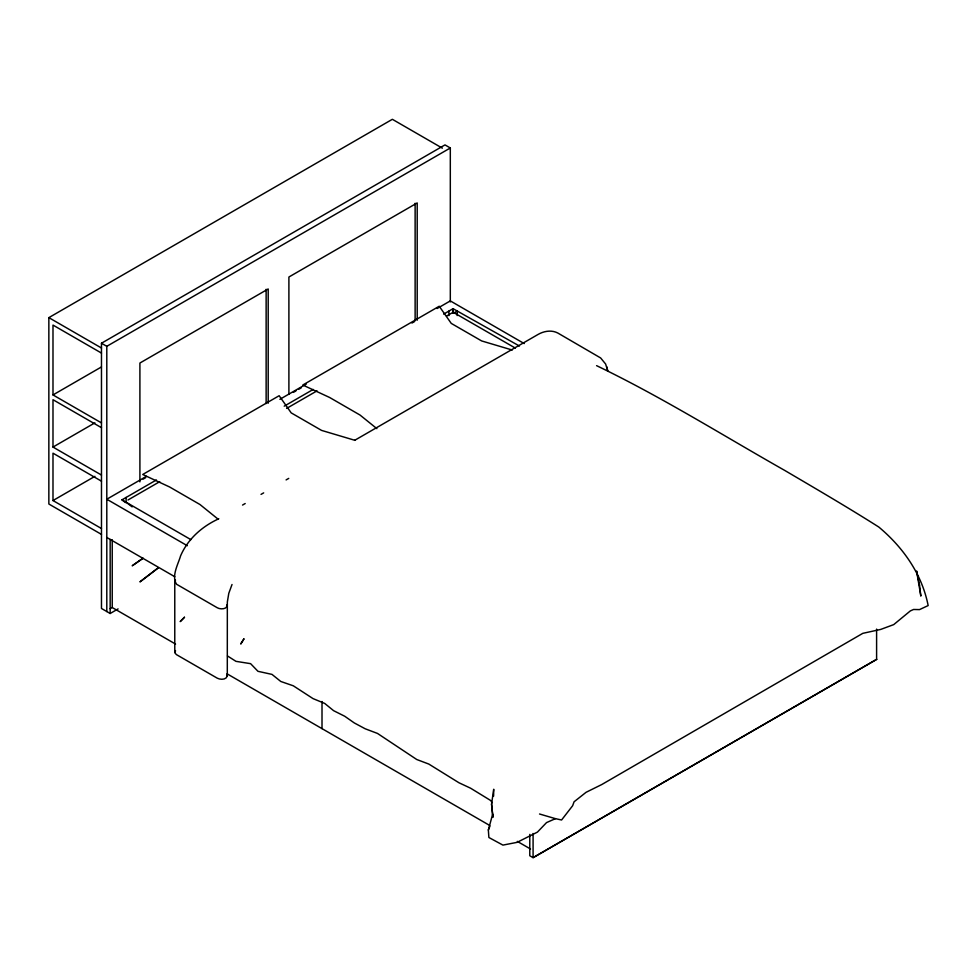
<?xml version="1.0" encoding="UTF-8"?>
<svg xmlns="http://www.w3.org/2000/svg" width="977" height="977" viewBox="0 0 977 977"><rect width="100%" height="100%" fill="white"/><g stroke="black" fill="none" stroke-linecap="round" stroke-linejoin="round"><path stroke-width="1.47" d="M493.605 796.157L493.715 789.245L491.553 804.108L492.897 817.077L491.553 804.108M232.025 584.502L228.801 593.283L227.336 602.015L227.299 675.925C226.285 680.004 220.35 679.809 217.297 678.197L176.605 654.712L175.017 653.161L175.494 650.572M596.581 365.654C661.27 396.723 722.308 435.07 784.751 470.438C816.296 489.001 847.889 507.417 878.787 527.03C903.127 547.376 921.97 574.061 928.15 605.569L919.516 609.599L913.58 609.477L910.344 610.906L893.723 624.608L880.717 629.42L862.813 633.34L601.808 784.519L586.078 792.298L574.085 801.787L572.632 805.732L561.592 819.984L555.449 818.665L546.546 822.585L537.423 832.111L517.077 842.357L502.911 845.105L488.879 837.497L488.353 829.998L492.628 814.22M488.353 829.998L489.917 826.163M243.896 638.934L240.733 644.014L243.908 638.946M175.494 580.155L174.773 581.84L174.773 652.27M184.47 617.256L180.195 621.616L184.458 617.269M158.054 568.003L139.943 581.889L158.091 567.991M101.474 534.395L48.85 504.01L48.85 317.635L392.363 119.304L442.349 148.162M118.095 608.915L110.169 613.495L101.474 608.463L101.474 343.232L444.987 144.901L450.312 147.979L450.312 301.942M101.474 343.232L106.798 346.31L450.312 147.979M101.474 353.076L52.99 325.085L52.99 394.928L101.449 366.949M101.474 427.694L52.99 399.703L52.99 447.063L94.903 422.858M101.474 481.172L52.99 453.181L52.99 500.542L94.903 476.349M146.428 476.349L106.798 499.235L187.303 545.716M279.874 399.312L306.302 384.046M411.989 323.033L414.639 321.506M437.098 308.537L450.312 300.904L524.222 343.574M143.069 479.17L145.683 477.655M293.381 392.388L295.994 390.873M298.608 389.359L301.234 387.857M125.569 502.618L121.966 499.845L156.405 479.951M284.222 406.163L313.202 389.432M443.656 314.118L453.059 308.683L519.446 346.041M128.011 499.98L159.727 481.673M286.627 408.41L317.024 390.861M446.562 316.072L453.169 312.249L515.331 348.093M454.061 312.884L457.175 311.089L457.175 315.571M218.799 518.775C202.251 526.298 187.828 538.938 180.586 555.876C178.18 564.217 171.146 576.332 176.605 584.27L217.297 607.767C220.252 609.599 227.812 609.416 227.067 604.653M242.552 505.06L245.19 503.534M261.03 494.386L263.668 492.872M286.102 479.915L288.74 478.388M354.724 440.297L538.156 334.39C544.042 331.032 551.59 329.762 557.806 333.023L600.635 357.948L605.606 363.994L607.706 370.735L607.462 369.709M110.169 608.708L112.233 607.523L175.567 644.075M533.088 833.479L533.088 857.659L876.662 659.365L533.088 857.659L529.778 855.754L529.778 834.395M539.536 814L555.449 818.665M512.253 350.035L481.649 340.936L451.252 323.399L439.235 306.241L302.785 385.023L329.64 397.492L360.024 415.042L376.866 428.634M355.091 440.371L321.58 430.405L291.183 412.868L279.166 395.709L142.715 474.492L169.571 486.961L199.955 504.511L217.908 519.007M48.85 317.635L101.474 348.007M52.99 394.928L101.474 422.907M52.99 447.063L101.474 475.054M121.966 499.845L190.845 539.609M52.99 500.542L101.474 528.533M106.798 537.472L174.81 576.735M227.018 673.788L489.611 825.394M517.322 841.392L530.523 849.013M227.482 655.958L235.97 661.344L250.6 663.664L257.965 671.309L271.972 674.386L280.778 681.47L293.308 685.805L313.031 698.604L324.706 703.428L333.597 710.67L344.71 716.239L354.26 722.919L365.19 728.781L377.501 733.434L416.752 759.508L428.805 764.063L458.958 782.76L470.572 788.195L490.784 800.566L492.152 802.886M126.106 502.227L132.151 506.892M227.067 675.034L227.299 675.925M606.717 366.68L606.986 367.779M453.218 313.238L453.059 308.683L453.035 313.263M876.601 629.103L876.601 659.328M448.919 311.065L448.919 315.632M417.203 320.236L417.203 202.935L288.899 277.016L288.899 394.317M415.127 203.265L415.127 320.566M322.007 701.51L322.007 728.622M268.199 403.22L268.199 288.96L139.906 363.029L139.906 481.856M266.135 289.29L266.135 403.55M126.106 497.452L126.106 502.007M112.233 539.731L112.233 607.523M110.169 539.414L110.169 613.495M106.798 346.31L106.798 611.541M142.96 558.27L132.2 565.793L142.972 558.282M919.528 585.052L916.597 571.02L920.847 596.08L919.528 585.052"/></g></svg>
